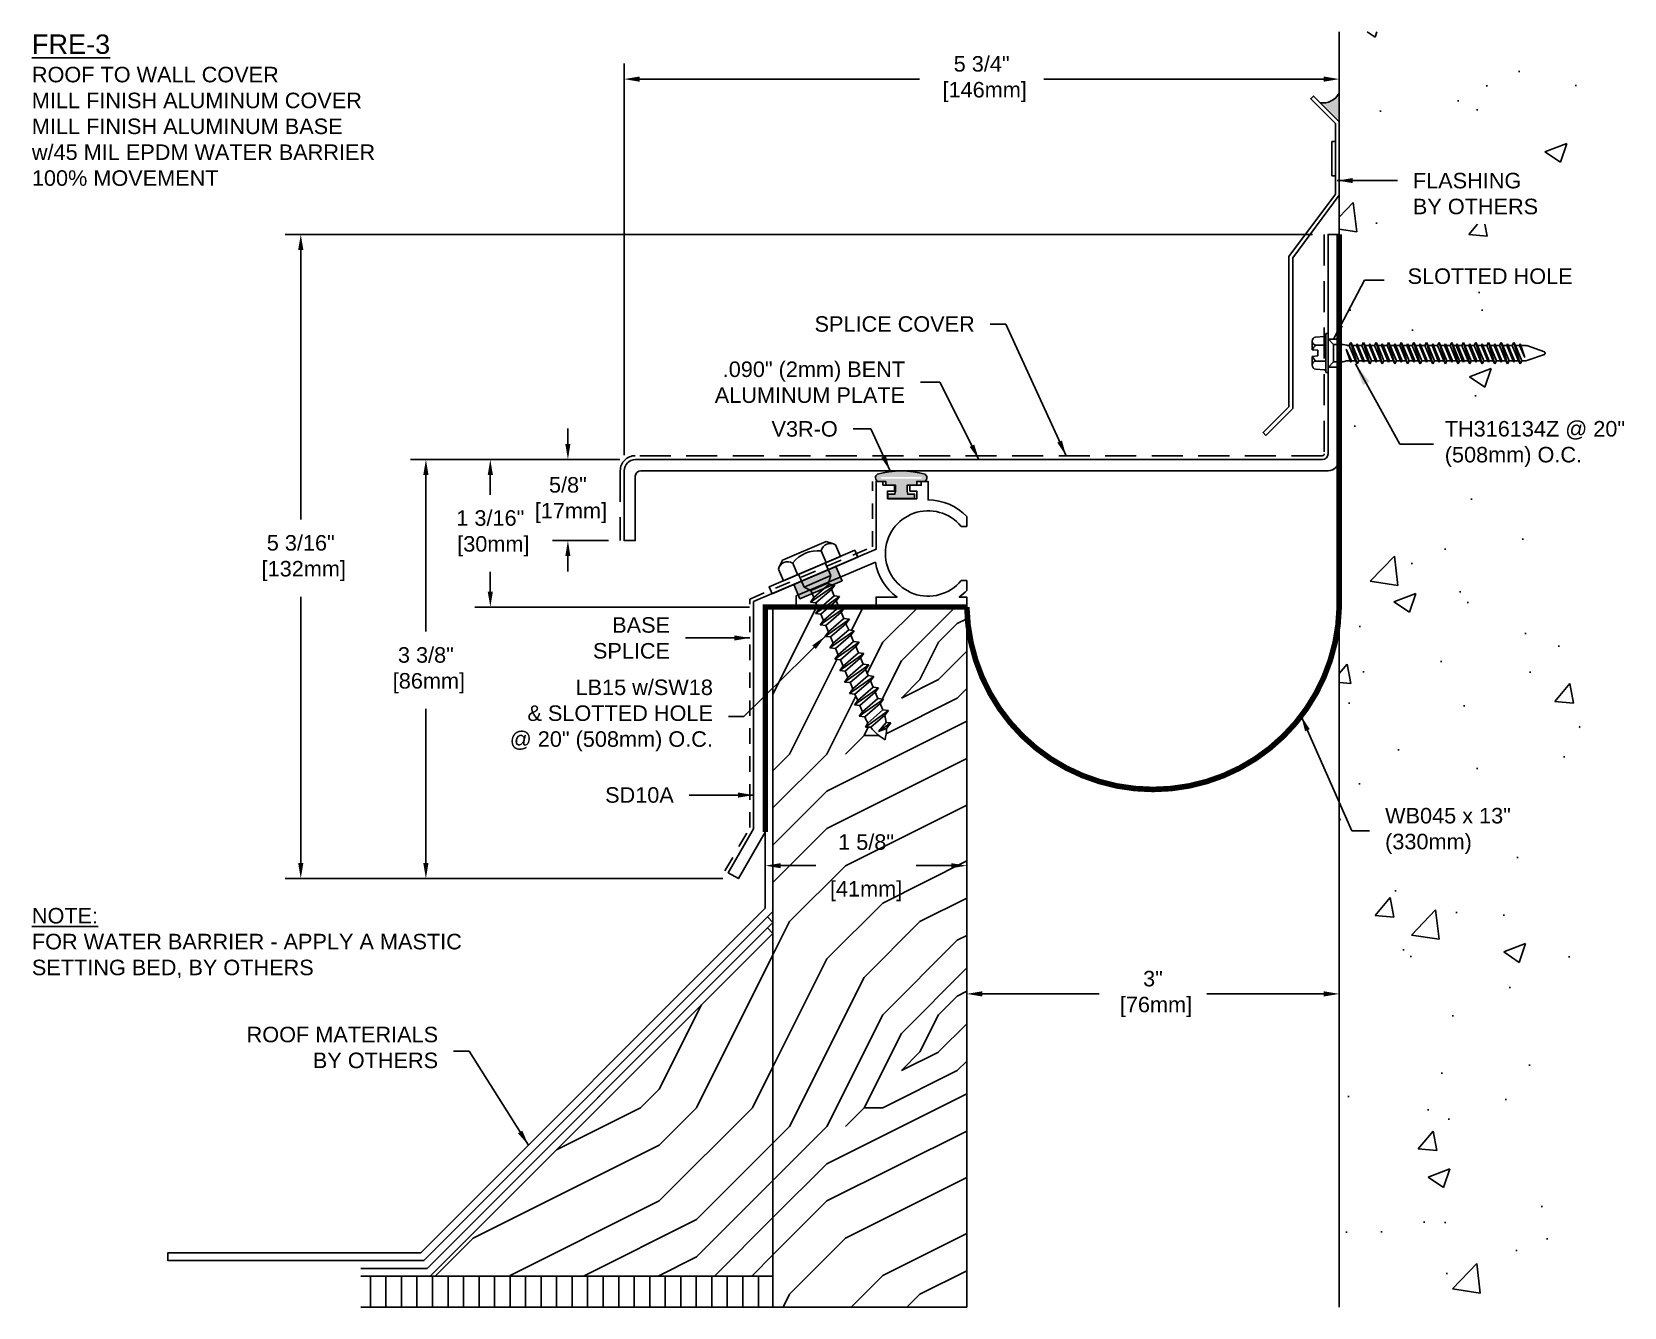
# Model space of a CAD drawing. Header units: inches. Extents: x -0.1 to 31.7, y 1.5 to 11.8.
# Drawn here: x -0.1 to 12.72, y 1.55 to 11.82 of the extents above; entities that cross this region are included whole.
import ezdxf

# ---------------------------------------------------------------- set-up
doc = ezdxf.new("R2010")
doc.units = ezdxf.units.IN
doc.header["$MEASUREMENT"] = 0
doc.linetypes.add('DASHED2', pattern=[0.375, 0.25, -0.125])
for name, color, linetype in [('ANCHORS', 4, 'Continuous'), ('CONDITIONS', 1, 'Continuous'), ('DIMENSIONS', 3, 'Continuous'), ('FILLERS', 2, 'Continuous'), ('METALS', 7, 'Continuous'), ('TEXT', 2, 'Continuous')]:
    doc.layers.add(name, color=color, linetype=linetype)
doc.styles.add('ARIAL', font='arial.ttf')
doc.styles.get("Standard").update_dxf_attribs({"font": 'arial.ttf'})
doc.dimstyles.new('Arial', dxfattribs={"dimtxt": 0.125, "dimasz": 0.125, "dimexe": 0.125, "dimexo": 0.125, "dimgap": 0.125, "dimtad": 0, "dimtih": 1, "dimtoh": 1, "dimdec": 4, "dimzin": 3, "dimdsep": 46, "dimlunit": 4, "dimtxsty": 'ARIAL', "dimcen": 0.125, "dimadec": 0, "dimazin": 0, "dimtfac": 1, "dimtdec": 4, "dimtofl": 0, "dimtmove": 0, "dimatfit": 3, "dimfxl": 0, "dimfrac": 2, "dimtolj": 1, "dimtzin": 0, "dimarcsym": 0})
doc.dimstyles.get("Standard").update_dxf_attribs({"dimtxt": 0.18, "dimasz": 0.18, "dimexe": 0.18, "dimexo": 0.0625, "dimgap": 0.09, "dimtad": 0, "dimtih": 1, "dimtoh": 1, "dimdec": 4, "dimzin": 0, "dimdsep": 46, "dimtxsty": 'Standard', "dimcen": 0.09, "dimadec": 0, "dimazin": 0, "dimtfac": 1, "dimtdec": 4, "dimtofl": 0, "dimtmove": 0, "dimatfit": 3, "dimfxl": 0, "dimtolj": 1, "dimtzin": 0, "dimarcsym": 0})
pattern_1 = [(0, (0.6, 0.15), (3, 3), [0.15, -2.85]), (90, (1.8, 1.2), (-3, 3), [0.3, -2.7]), (45, (1.2, 0.9), (3e-16, 3), [0.2121, -0.6363, 0.2121, -0.4242, 1.485, -1.27294]), (45, (0.45, 0), (3e-16, 3), [0.21213, -0.42426, 0.21213, -3.39412]), (45, (1.5, 0.3), (3e-16, 3), [0.2121, -4.0305]), (45, (1.8, 0.15), (3e-16, 3), [0.2121, -4.0305]), (45, (1.35, 0.45), (3e-16, 3), [0.2121, -4.0305]), (45, (1.2, 0.6), (3e-16, 3), [0.42426, -3.8184]), (45, (1.95, 2.85), (3e-16, 3), [0.4243, -3.8184]), (45, (0.9, 0.75), (3e-16, 3), [0.8485, -3.3941]), (45, (0.75, 0.9), (3e-16, 3), [0.8485, -3.3941]), (45, (2.7, 1.8), (3e-16, 3), [0.8485, -3.3941]), (45, (0.6, 1.2), (3e-16, 3), [0.6364, -3.60624]), (45, (0, 1.65), (3e-16, 3), [0.6364, -3.60624]), (45, (0.3, 1.35), (3e-16, 3), [0.6364, -3.60624]), (45, (2.25, 2.25), (3e-16, 3), [1.06066, -3.182]), (45, (1.95, 2.4), (3e-16, 3), [1.06066, -3.182]), (45, (2.25, 1.65), (3e-16, 3), [1.4849, -2.7577]), (26.565, (0.9, 0.45), (3, 1e-09), [0.3354, -6.3728]), (26.565, (1.5, 1.35), (3, 1e-09), [0.3354, -6.3728]), (26.565, (1.35, 1.05), (3, 1e-09), [0.3354, -6.3728]), (26.565, (0.75, 0.15), (3, 1e-09), [0.6708, -6.0374]), (26.565, (1.35, 1.5), (3, 1e-09), [1.00623, -5.702]), (26.565, (1.05, 1.65), (3, 1e-09), [1.34164, -5.36656]), (26.565, (0.75, 1.8), (3, 1e-09), [1.34164, -5.36656]), (26.565, (0.3, 2.7), (3, 1e-09), [1.34164, -5.36656]), (26.565, (0.3, 2.4), (3, 1e-09), [1.67705, -5.03115]), (26.565, (0.45, 2.1), (3, 1e-09), [1.67705, -5.03115]), (63.435, (1.5, 0.9), (2e-10, 3), [0.3354, -6.3728]), (63.435, (1.05, 0.6), (2e-10, 3), [0.3354, -6.3728]), (63.435, (0.6, 0.15), (2e-10, 3), [0.6708, -6.0374]), (63.435, (1.5, 0.6), (2e-10, 3), [0.6708, -6.0374]), (63.435, (0.3, 0), (2e-10, 3), [1.00623, -5.702]), (63.435, (0, 0), (2e-10, 3), [1.34164, -5.36656]), (63.435, (2.7, 0.15), (2e-10, 3), [1.34164, -5.36656]), (63.435, (1.65, 0.45), (2e-10, 3), [1.34164, -5.36656]), (63.435, (2.25, 0.15), (2e-10, 3), [1.67705, -5.03115]), (63.435, (1.95, 0.3), (2e-10, 3), [1.67705, -5.03115])]

# ---------------------------------------------------------------- blocks, each defined once
blk = doc.blocks.new('*D0')
at = {"layer": 'Defpoints', "color": 0}
for p in [(4.759, 8.374), (3.591, 7.186), (5.805, 7.186)]:
    blk.add_point(p, dxfattribs=at)
at = {"layer": 'DIMENSIONS', "color": 0, "lineweight": -2}
for p, q in [((4.634, 8.374), (3.466, 8.374)), ((3.591, 8.249), (3.591, 8.09)), ((3.591, 7.311), (3.591, 7.47)), ((5.68, 7.186), (3.466, 7.186))]:
    blk.add_line(p, q, dxfattribs=at)
at = {"layer": 'DIMENSIONS', "color": 0}
for points in [[(3.57, 8.249), (3.612, 8.249), (3.591, 8.374)], [(3.57, 7.311), (3.612, 7.311), (3.591, 7.186)]]:
    blk.add_solid(points, dxfattribs=at)
at = {"layer": 'DIMENSIONS', "color": 0, "insert": (3.591, 7.78), "char_height": 0.125, "attachment_point": 5, "style": 'ARIAL'}
blk.add_mtext('\\A1;1 3/16"\\P [30mm]', dxfattribs=at)
blk = doc.blocks.new('*D1')
at = {"layer": 'Defpoints', "color": 0}
for p in [(7.429, 7.186), (5.806, 5.374), (7.429, 5.103)]:
    blk.add_point(p, dxfattribs=at)
at = {"layer": 'DIMENSIONS', "color": 0, "lineweight": -2}
for p, q in [((7.429, 7.061), (7.429, 4.978)), ((5.806, 5.249), (5.806, 4.978)), ((5.931, 5.103), (6.213, 5.103)), ((7.304, 5.103), (7.022, 5.103))]:
    blk.add_line(p, q, dxfattribs=at)
at = {"layer": 'DIMENSIONS', "color": 0}
for points in [[(5.931, 5.123), (5.931, 5.082), (5.806, 5.103)], [(7.304, 5.123), (7.304, 5.082), (7.429, 5.103)]]:
    blk.add_solid(points, dxfattribs=at)
at = {"layer": 'DIMENSIONS', "color": 0, "char_height": 0.125, "attachment_point": 5, "style": 'ARIAL'}
for s, insert in [('\\A1;1 5/8"', (6.618, 5.292)), ('\\A1;[41mm]', (6.618, 4.898))]:
    blk.add_mtext(s, dxfattribs=dict(at, insert=insert))
blk = doc.blocks.new('*D2')
at = {"layer": 'Defpoints', "color": 0}
for p in [(4.759, 8.374), (4.216, 7.721), (4.669, 7.721)]:
    blk.add_point(p, dxfattribs=at)
at = {"layer": 'DIMENSIONS', "color": 0, "lineweight": -2}
for p, q in [((4.216, 8.499), (4.216, 8.624)), ((4.634, 8.374), (4.091, 8.374)), ((4.544, 7.721), (4.091, 7.721)), ((4.216, 7.596), (4.216, 7.471))]:
    blk.add_line(p, q, dxfattribs=at)
at = {"layer": 'DIMENSIONS', "color": 0}
for points in [[(4.195, 8.499), (4.236, 8.499), (4.216, 8.374)], [(4.195, 7.596), (4.236, 7.596), (4.216, 7.721)]]:
    blk.add_solid(points, dxfattribs=at)
at = {"layer": 'DIMENSIONS', "color": 0, "insert": (4.216, 8.047), "char_height": 0.125, "attachment_point": 5, "style": 'ARIAL'}
blk.add_mtext('\\A1;5/8"\\P [17mm]', dxfattribs=at)
blk = doc.blocks.new('*D3')
at = {"layer": 'Defpoints', "color": 0}
for p in [(7.429, 4.418), (10.429, 4.418), (10.429, 4.07)]:
    blk.add_point(p, dxfattribs=at)
at = {"layer": 'DIMENSIONS', "color": 0, "lineweight": -2}
for p, q in [((7.429, 4.293), (7.429, 3.945)), ((10.429, 4.293), (10.429, 3.945)), ((7.554, 4.07), (8.495, 4.07)), ((10.304, 4.07), (9.364, 4.07))]:
    blk.add_line(p, q, dxfattribs=at)
at = {"layer": 'DIMENSIONS', "color": 0}
for points in [[(7.554, 4.091), (7.554, 4.049), (7.429, 4.07)], [(10.304, 4.091), (10.304, 4.049), (10.429, 4.07)]]:
    blk.add_solid(points, dxfattribs=at)
at = {"layer": 'DIMENSIONS', "color": 0, "insert": (8.929, 4.07), "char_height": 0.125, "attachment_point": 5, "style": 'ARIAL'}
blk.add_mtext('\\A1;3"\\P [76mm]', dxfattribs=at)
blk = doc.blocks.new('*D4')
at = {"layer": 'Defpoints', "color": 0}
for p in [(10.429, 11.438), (10.429, 10.337), (4.669, 8.284)]:
    blk.add_point(p, dxfattribs=at)
at = {"layer": 'DIMENSIONS', "color": 0, "lineweight": -2}
for p, q in [((4.669, 8.409), (4.669, 11.563)), ((10.429, 10.462), (10.429, 11.563)), ((4.794, 11.438), (7.048, 11.438)), ((10.304, 11.438), (8.051, 11.438))]:
    blk.add_line(p, q, dxfattribs=at)
at = {"layer": 'DIMENSIONS', "color": 0}
for points in [[(4.794, 11.459), (4.794, 11.417), (4.669, 11.438)], [(10.304, 11.459), (10.304, 11.417), (10.429, 11.438)]]:
    blk.add_solid(points, dxfattribs=at)
at = {"layer": 'DIMENSIONS', "color": 0, "insert": (7.549, 11.438), "char_height": 0.125, "attachment_point": 5, "style": 'ARIAL'}
blk.add_mtext('\\A1;5 3/4"\\P [146mm]', dxfattribs=at)
blk = doc.blocks.new('LB15')
for p, q in [((-0.19, 0.156), (-0.238, 0.116)), ((-0.19, 0.156), (0.19, 0.156)), ((0.19, 0.156), (0.238, 0.116)), ((-0.25, 0.102), (-0.25, 0)), ((-0.25, 0), (0.25, 0)), ((-0.125, 0), (-0.125, 0.102)), ((-0.117, -0.112), (-0.117, 0)), ((0.117, -0.112), (0.117, 0)), ((0.125, 0), (0.125, 0.102)), ((0.25, 0.102), (0.25, 0)), ((-0.078, -0.158), (-0.117, -0.112)), ((-0.117, -0.112), (0.117, -0.112)), ((0.078, -0.158), (0.117, -0.112)), ((0.117, -0.194), (-0.117, -0.244)), ((-0.117, -0.244), (-0.078, -0.221)), ((-0.117, -0.244), (-0.078, -0.266)), ((-0.078, -0.221), (-0.078, -0.158)), ((0.078, -0.158), (-0.078, -0.158)), ((-0.078, -0.221), (0.078, -0.171)), ((-0.078, -0.266), (0.078, -0.216)), ((0.078, -0.171), (0.078, -0.158)), ((0.117, -0.194), (0.078, -0.171)), ((0.117, -0.194), (0.078, -0.216)), ((0.078, -0.271), (0.078, -0.216)), ((0.117, -0.294), (-0.117, -0.344)), ((-0.117, -0.344), (-0.078, -0.321)), ((-0.117, -0.344), (-0.078, -0.366)), ((-0.078, -0.321), (-0.078, -0.266)), ((-0.078, -0.321), (0.078, -0.271)), ((-0.078, -0.366), (0.078, -0.316)), ((-0.078, -0.421), (-0.078, -0.366)), ((-0.078, -0.421), (0.078, -0.371)), ((0.117, -0.294), (0.078, -0.271)), ((0.117, -0.294), (0.078, -0.316)), ((0.078, -0.371), (0.078, -0.316)), ((0.117, -0.394), (0.078, -0.371)), ((0.117, -0.394), (-0.117, -0.444)), ((-0.117, -0.444), (-0.078, -0.421)), ((-0.117, -0.444), (-0.078, -0.466)), ((0.117, -0.494), (-0.117, -0.544)), ((-0.078, -0.466), (0.078, -0.416)), ((-0.078, -0.521), (-0.078, -0.466)), ((-0.078, -0.521), (0.078, -0.471)), ((0.117, -0.394), (0.078, -0.416)), ((0.078, -0.471), (0.078, -0.416)), ((0.117, -0.494), (0.078, -0.471)), ((0.117, -0.494), (0.078, -0.516)), ((-0.117, -0.544), (-0.078, -0.521)), ((-0.117, -0.544), (-0.078, -0.566)), ((0.117, -0.594), (-0.117, -0.644)), ((-0.117, -0.644), (-0.078, -0.621)), ((-0.078, -0.566), (0.078, -0.516)), ((-0.078, -0.621), (-0.078, -0.566)), ((-0.078, -0.621), (0.078, -0.571)), ((-0.078, -0.666), (0.078, -0.616)), ((0.078, -0.571), (0.078, -0.516)), ((0.117, -0.594), (0.078, -0.571)), ((0.117, -0.594), (0.078, -0.616)), ((0.078, -0.671), (0.078, -0.616)), ((-0.117, -0.644), (-0.078, -0.666)), ((0.117, -0.694), (-0.117, -0.744)), ((-0.117, -0.744), (-0.078, -0.721)), ((-0.117, -0.744), (-0.078, -0.766)), ((-0.078, -0.721), (-0.078, -0.666)), ((-0.078, -0.721), (0.078, -0.671)), ((-0.078, -0.766), (0.078, -0.716)), ((-0.078, -0.821), (-0.078, -0.766)), ((0.117, -0.694), (0.078, -0.671)), ((0.117, -0.694), (0.078, -0.716)), ((0.078, -0.771), (0.078, -0.716)), ((0.117, -0.794), (-0.117, -0.844)), ((-0.117, -0.844), (-0.078, -0.821)), ((-0.117, -0.844), (-0.078, -0.866)), ((0.117, -0.894), (-0.117, -0.944)), ((-0.078, -0.821), (0.078, -0.771)), ((-0.078, -0.866), (0.078, -0.816)), ((-0.078, -0.921), (-0.078, -0.866)), ((-0.078, -0.921), (0.078, -0.871)), ((0.117, -0.794), (0.078, -0.771)), ((0.117, -0.794), (0.078, -0.816)), ((0.078, -0.871), (0.078, -0.816)), ((0.117, -0.894), (0.078, -0.871)), ((0.117, -0.894), (0.078, -0.916)), ((-0.117, -0.944), (-0.078, -0.921)), ((-0.117, -0.944), (-0.078, -0.966)), ((0.117, -0.994), (-0.117, -1.044)), ((-0.117, -1.044), (-0.078, -1.021)), ((-0.078, -0.966), (0.078, -0.916)), ((-0.078, -1.021), (-0.078, -0.966)), ((-0.078, -1.021), (0.078, -0.971)), ((-0.078, -1.066), (0.078, -1.016)), ((0.078, -0.971), (0.078, -0.916)), ((0.117, -0.994), (0.078, -0.971)), ((0.117, -0.994), (0.078, -1.016)), ((0.078, -1.071), (0.078, -1.016)), ((-0.117, -1.044), (-0.078, -1.066)), ((0.117, -1.094), (-0.117, -1.144)), ((-0.117, -1.144), (-0.078, -1.121)), ((-0.117, -1.144), (-0.078, -1.166)), ((-0.078, -1.121), (-0.078, -1.066)), ((-0.078, -1.121), (0.078, -1.071)), ((-0.078, -1.166), (0.078, -1.116)), ((0.117, -1.094), (0.078, -1.071)), ((0.117, -1.094), (0.078, -1.116)), ((0.078, -1.171), (0.078, -1.116)), ((0.117, -1.194), (-0.117, -1.244)), ((-0.117, -1.244), (-0.078, -1.221)), ((-0.117, -1.244), (-0.078, -1.266)), ((-0.078, -1.221), (-0.078, -1.166)), ((-0.078, -1.221), (0.078, -1.171)), ((-0.078, -1.266), (0.078, -1.216)), ((-0.074, -1.323), (0.078, -1.271)), ((0.117, -1.194), (0.078, -1.171)), ((0.117, -1.194), (0.078, -1.216)), ((0.078, -1.266), (0.078, -1.216)), ((0.117, -1.294), (0.078, -1.271)), ((0.117, -1.294), (-0.105, -1.344)), ((-0.105, -1.344), (-0.074, -1.323)), ((-0.105, -1.344), (-0.066, -1.362)), ((-0.066, -1.362), (0.075, -1.317)), ((-0.022, -1.418), (0.063, -1.374)), ((0.096, -1.393), (-0.022, -1.418)), ((0.096, -1.393), (0.047, -1.42)), ((0.096, -1.393), (0.063, -1.374)), ((0.117, -1.294), (0.075, -1.317)), ((-0.022, -1.418), (0.047, -1.42))]:
    blk.add_line(p, q)
for centre, radius, start, end in [((-0.188, 0.057), 0.077, 35.7751, 144.2249), ((0, -0.126), 0.26, 61.2813, 118.7187), ((0.187, 0.057), 0.077, 35.7751, 144.2249), ((0.311, -1.266), 0.389, 180, 188.3837), ((-0.311, -1.266), 0.389, 359.2771, 0), ((0.311, -1.266), 0.389, 194.3207, 216.9667), ((-0.311, -1.266), 0.389, 343.9655, 352.4485), ((-0.311, -1.266), 0.389, 323.0333, 336.7752)]:
    blk.add_arc(centre, radius, start, end)
blk = doc.blocks.new('*D8')
at = {"layer": 'Defpoints', "color": 0}
for p in [(4.759, 8.374), (3.072, 4.999), (5.589, 4.999)]:
    blk.add_point(p, dxfattribs=at)
at = {"layer": 'DIMENSIONS', "color": 0, "lineweight": -2}
for p, q in [((4.634, 8.374), (2.947, 8.374)), ((3.072, 8.249), (3.072, 6.988)), ((3.072, 5.124), (3.072, 6.367)), ((5.464, 4.999), (2.947, 4.999))]:
    blk.add_line(p, q, dxfattribs=at)
at = {"layer": 'DIMENSIONS', "color": 0}
for points in [[(3.051, 8.249), (3.093, 8.249), (3.072, 8.374)], [(3.051, 5.124), (3.093, 5.124), (3.072, 4.999)]]:
    blk.add_solid(points, dxfattribs=at)
at = {"layer": 'DIMENSIONS', "color": 0, "insert": (3.072, 6.677), "char_height": 0.125, "attachment_point": 5, "style": 'ARIAL'}
blk.add_mtext('\\A1;3 3/8"\\P [86mm]', dxfattribs=at)
blk = doc.blocks.new('TH-316134')
for p, q in [((-0.157, 0.019), (0.157, 0.019)), ((-0.157, 0), (-0.157, 0.019)), ((-0.157, 0), (0.157, 0)), ((-0.135, 0.029), (-0.129, 0.1)), ((-0.115, 0), (-0.07, -0.045)), ((-0.097, 0.127), (-0.027, 0.127)), ((-0.065, 0.019), (-0.065, 0.1)), ((-0.023, 0.083), (-0.027, 0.127)), ((-0.023, 0.083), (0.023, 0.083)), ((0.023, 0.083), (0.027, 0.127)), ((0.027, 0.127), (0.097, 0.127)), ((0.064, 0.019), (0.064, 0.1)), ((0.115, 0), (0.07, -0.045)), ((0.135, 0.029), (0.129, 0.1)), ((0.157, 0.019), (0.157, 0)), ((-0.07, -0.045), (0.07, -0.045)), ((-0.07, -0.045), (-0.07, -0.112)), ((-0.069, -0.122), (-0.063, -0.148)), ((0.069, -0.122), (0.063, -0.148)), ((0.07, -0.045), (0.07, -0.112)), ((-0.086, -0.234), (0.086, -0.184)), ((-0.086, -0.234), (-0.062, -0.221)), ((-0.086, -0.234), (-0.062, -0.247)), ((-0.074, -0.184), (0.032, -0.147)), ((-0.074, -0.184), (-0.062, -0.177)), ((-0.074, -0.184), (-0.062, -0.19)), ((-0.074, -0.285), (0.074, -0.234)), ((0.032, -0.147), (-0.062, -0.19)), ((-0.062, -0.177), (0.032, -0.147)), ((-0.062, -0.157), (-0.062, -0.177)), ((0.062, -0.171), (-0.062, -0.221)), ((-0.062, -0.19), (-0.062, -0.221)), ((0.062, -0.197), (-0.062, -0.247)), ((-0.062, -0.279), (0.062, -0.228)), ((0.062, -0.241), (-0.062, -0.291)), ((-0.062, -0.247), (-0.062, -0.279)), ((0.062, -0.157), (0.062, -0.171)), ((0.086, -0.184), (0.062, -0.171)), ((0.086, -0.184), (0.062, -0.197)), ((0.062, -0.197), (0.062, -0.228)), ((0.074, -0.234), (0.062, -0.228)), ((0.074, -0.234), (0.062, -0.241)), ((0.062, -0.241), (0.062, -0.272)), ((-0.086, -0.336), (0.086, -0.285)), ((-0.086, -0.336), (-0.062, -0.323)), ((-0.086, -0.336), (-0.062, -0.349)), ((-0.074, -0.285), (-0.062, -0.279)), ((-0.074, -0.285), (-0.062, -0.291)), ((-0.074, -0.387), (0.074, -0.336)), ((-0.074, -0.387), (-0.062, -0.381)), ((0.062, -0.272), (-0.062, -0.323)), ((-0.062, -0.291), (-0.062, -0.323)), ((0.062, -0.298), (-0.062, -0.349)), ((-0.062, -0.381), (0.062, -0.33)), ((0.062, -0.342), (-0.062, -0.393)), ((-0.062, -0.349), (-0.062, -0.381)), ((0.062, -0.374), (-0.062, -0.425)), ((0.086, -0.285), (0.062, -0.272)), ((0.086, -0.285), (0.062, -0.298)), ((0.062, -0.298), (0.062, -0.33)), ((0.074, -0.336), (0.062, -0.33)), ((0.074, -0.336), (0.062, -0.342)), ((0.062, -0.342), (0.062, -0.374)), ((0.086, -0.387), (0.062, -0.374)), ((-0.086, -0.437), (0.086, -0.387)), ((-0.086, -0.437), (-0.062, -0.425)), ((-0.086, -0.437), (-0.062, -0.45)), ((-0.086, -0.539), (0.086, -0.488)), ((-0.074, -0.387), (-0.062, -0.393)), ((-0.074, -0.488), (0.074, -0.437)), ((-0.074, -0.488), (-0.062, -0.482)), ((-0.074, -0.488), (-0.062, -0.494)), ((-0.062, -0.393), (-0.062, -0.425)), ((0.062, -0.4), (-0.062, -0.45)), ((-0.062, -0.482), (0.062, -0.431)), ((0.062, -0.444), (-0.062, -0.494)), ((-0.062, -0.45), (-0.062, -0.482)), ((0.062, -0.475), (-0.062, -0.526)), ((-0.062, -0.494), (-0.062, -0.526)), ((0.062, -0.501), (-0.062, -0.552)), ((0.086, -0.387), (0.062, -0.4)), ((0.062, -0.4), (0.062, -0.431)), ((0.074, -0.437), (0.062, -0.431)), ((0.074, -0.437), (0.062, -0.444)), ((0.062, -0.444), (0.062, -0.475)), ((0.086, -0.488), (0.062, -0.475)), ((0.086, -0.488), (0.062, -0.501)), ((0.062, -0.501), (0.062, -0.533)), ((-0.086, -0.539), (-0.062, -0.526)), ((-0.086, -0.539), (-0.062, -0.552)), ((-0.086, -0.641), (0.086, -0.59)), ((-0.086, -0.641), (-0.062, -0.628)), ((-0.086, -0.641), (-0.062, -0.654)), ((-0.074, -0.59), (0.074, -0.539)), ((-0.074, -0.59), (-0.062, -0.584)), ((-0.074, -0.59), (-0.062, -0.596)), ((-0.074, -0.691), (0.074, -0.641)), ((-0.062, -0.584), (0.062, -0.533)), ((0.062, -0.545), (-0.062, -0.596)), ((-0.062, -0.552), (-0.062, -0.584)), ((0.062, -0.577), (-0.062, -0.628)), ((-0.062, -0.596), (-0.062, -0.628)), ((0.062, -0.603), (-0.062, -0.654)), ((-0.062, -0.685), (0.062, -0.634)), ((0.074, -0.539), (0.062, -0.533)), ((0.074, -0.539), (0.062, -0.545)), ((0.062, -0.545), (0.062, -0.577)), ((0.086, -0.59), (0.062, -0.577)), ((0.086, -0.59), (0.062, -0.603)), ((0.062, -0.603), (0.062, -0.634)), ((0.074, -0.641), (0.062, -0.634)), ((0.074, -0.641), (0.062, -0.647)), ((-0.086, -0.742), (0.086, -0.691)), ((-0.086, -0.742), (-0.062, -0.729)), ((-0.086, -0.742), (-0.062, -0.755)), ((-0.074, -0.691), (-0.062, -0.685)), ((-0.074, -0.691), (-0.062, -0.698)), ((-0.074, -0.793), (0.074, -0.742)), ((0.062, -0.647), (-0.062, -0.698)), ((-0.062, -0.654), (-0.062, -0.685)), ((0.062, -0.678), (-0.062, -0.729)), ((-0.062, -0.698), (-0.062, -0.729)), ((0.062, -0.704), (-0.062, -0.755)), ((-0.062, -0.787), (0.062, -0.736)), ((0.062, -0.748), (-0.062, -0.799)), ((-0.062, -0.755), (-0.062, -0.787)), ((0.062, -0.647), (0.062, -0.678)), ((0.086, -0.691), (0.062, -0.678)), ((0.086, -0.691), (0.062, -0.704)), ((0.062, -0.704), (0.062, -0.736)), ((0.074, -0.742), (0.062, -0.736)), ((0.074, -0.742), (0.062, -0.748)), ((0.062, -0.748), (0.062, -0.78)), ((-0.086, -0.844), (0.086, -0.793)), ((-0.086, -0.844), (-0.062, -0.831)), ((-0.086, -0.844), (-0.062, -0.857)), ((-0.086, -0.945), (0.086, -0.895)), ((-0.074, -0.793), (-0.062, -0.787)), ((-0.074, -0.793), (-0.062, -0.799)), ((-0.074, -0.895), (0.074, -0.844)), ((-0.074, -0.895), (-0.062, -0.888)), ((-0.074, -0.895), (-0.062, -0.901)), ((0.062, -0.78), (-0.062, -0.831)), ((-0.062, -0.799), (-0.062, -0.831)), ((0.062, -0.806), (-0.062, -0.857)), ((-0.062, -0.888), (0.062, -0.838)), ((0.062, -0.85), (-0.062, -0.901)), ((-0.062, -0.857), (-0.062, -0.888)), ((0.062, -0.882), (-0.062, -0.932)), ((0.086, -0.793), (0.062, -0.78)), ((0.086, -0.793), (0.062, -0.806)), ((0.062, -0.806), (0.062, -0.838)), ((0.074, -0.844), (0.062, -0.838)), ((0.074, -0.844), (0.062, -0.85)), ((0.062, -0.85), (0.062, -0.882)), ((0.086, -0.895), (0.062, -0.882)), ((0.086, -0.895), (0.062, -0.907)), ((-0.086, -0.945), (-0.062, -0.932)), ((-0.086, -0.945), (-0.062, -0.958)), ((-0.086, -1.047), (0.086, -0.996)), ((-0.074, -0.996), (0.074, -0.945)), ((-0.074, -0.996), (-0.062, -0.99)), ((-0.074, -0.996), (-0.062, -1.002)), ((-0.062, -0.901), (-0.062, -0.932)), ((0.062, -0.907), (-0.062, -0.958)), ((-0.062, -0.99), (0.062, -0.939)), ((0.062, -0.951), (-0.062, -1.002)), ((-0.062, -0.958), (-0.062, -0.99)), ((0.062, -0.983), (-0.062, -1.034)), ((-0.062, -1.002), (-0.062, -1.034)), ((0.062, -1.009), (-0.062, -1.06)), ((0.062, -0.907), (0.062, -0.939)), ((0.074, -0.945), (0.062, -0.939)), ((0.074, -0.945), (0.062, -0.951)), ((0.062, -0.951), (0.062, -0.983)), ((0.086, -0.996), (0.062, -0.983)), ((0.086, -0.996), (0.062, -1.009)), ((0.062, -1.001), (0.062, -1.033)), ((-0.086, -1.047), (-0.062, -1.034)), ((-0.086, -1.047), (-0.062, -1.06)), ((-0.086, -1.141), (0.086, -1.09)), ((-0.086, -1.141), (-0.062, -1.128)), ((-0.086, -1.141), (-0.062, -1.154)), ((-0.074, -1.09), (0.074, -1.039)), ((-0.074, -1.09), (-0.062, -1.084)), ((-0.074, -1.09), (-0.062, -1.096)), ((-0.074, -1.191), (0.074, -1.141)), ((-0.062, -1.084), (0.062, -1.033)), ((0.062, -1.045), (-0.062, -1.096)), ((-0.062, -1.052), (-0.062, -1.084)), ((0.062, -1.077), (-0.062, -1.128)), ((-0.062, -1.096), (-0.062, -1.128)), ((0.062, -1.103), (-0.062, -1.154)), ((-0.062, -1.185), (0.062, -1.134)), ((0.062, -1.147), (-0.062, -1.198)), ((-0.062, -1.154), (-0.062, -1.185)), ((0.074, -1.039), (0.062, -1.033)), ((0.074, -1.039), (0.062, -1.045)), ((0.062, -1.045), (0.062, -1.077)), ((0.086, -1.09), (0.062, -1.077)), ((0.086, -1.09), (0.062, -1.103)), ((0.062, -1.103), (0.062, -1.134)), ((0.074, -1.141), (0.062, -1.134)), ((0.074, -1.141), (0.062, -1.147)), ((0.062, -1.147), (0.062, -1.178)), ((-0.086, -1.242), (0.086, -1.191)), ((-0.086, -1.242), (-0.062, -1.229)), ((-0.086, -1.242), (-0.062, -1.255)), ((-0.074, -1.191), (-0.062, -1.185)), ((-0.074, -1.191), (-0.062, -1.198)), ((-0.074, -1.293), (0.074, -1.242)), ((0.062, -1.178), (-0.062, -1.229)), ((-0.062, -1.198), (-0.062, -1.229)), ((0.062, -1.204), (-0.062, -1.255)), ((-0.062, -1.287), (0.062, -1.236)), ((0.062, -1.248), (-0.062, -1.299)), ((-0.062, -1.255), (-0.062, -1.287)), ((0.062, -1.28), (-0.062, -1.331)), ((0.086, -1.191), (0.062, -1.178)), ((0.086, -1.191), (0.062, -1.204)), ((0.062, -1.204), (0.062, -1.236)), ((0.074, -1.242), (0.062, -1.236)), ((0.074, -1.242), (0.062, -1.248)), ((0.062, -1.248), (0.062, -1.28)), ((0.086, -1.293), (0.062, -1.28)), ((-0.086, -1.344), (0.086, -1.293)), ((-0.086, -1.344), (-0.062, -1.331)), ((-0.086, -1.344), (-0.062, -1.357)), ((-0.086, -1.445), (0.086, -1.395)), ((-0.074, -1.293), (-0.062, -1.287)), ((-0.074, -1.293), (-0.062, -1.299)), ((-0.074, -1.395), (0.074, -1.344)), ((-0.074, -1.395), (-0.062, -1.388)), ((-0.074, -1.395), (-0.062, -1.401)), ((-0.062, -1.299), (-0.062, -1.331)), ((0.062, -1.306), (-0.062, -1.357)), ((-0.062, -1.388), (0.062, -1.338)), ((0.062, -1.35), (-0.062, -1.401)), ((-0.062, -1.357), (-0.062, -1.388)), ((0.062, -1.382), (-0.062, -1.432)), ((-0.062, -1.401), (-0.062, -1.432)), ((0.062, -1.407), (-0.062, -1.458)), ((0.086, -1.293), (0.062, -1.306)), ((0.062, -1.306), (0.062, -1.338)), ((0.074, -1.344), (0.062, -1.338)), ((0.074, -1.344), (0.062, -1.35)), ((0.062, -1.35), (0.062, -1.382)), ((0.086, -1.395), (0.062, -1.382)), ((0.086, -1.395), (0.062, -1.407)), ((0.062, -1.407), (0.062, -1.439)), ((-0.086, -1.445), (-0.062, -1.432)), ((-0.086, -1.445), (-0.062, -1.458)), ((-0.086, -1.547), (0.086, -1.496)), ((-0.086, -1.547), (-0.062, -1.534)), ((-0.074, -1.496), (0.074, -1.445)), ((-0.074, -1.496), (-0.062, -1.49)), ((-0.074, -1.496), (-0.062, -1.502)), ((-0.062, -1.49), (0.062, -1.439)), ((0.062, -1.451), (-0.062, -1.502)), ((-0.062, -1.458), (-0.062, -1.49)), ((0.062, -1.483), (-0.062, -1.534)), ((-0.062, -1.502), (-0.062, -1.534)), ((0.062, -1.509), (-0.062, -1.56)), ((0.074, -1.445), (0.062, -1.439)), ((0.074, -1.445), (0.062, -1.451)), ((0.062, -1.451), (0.062, -1.483)), ((0.086, -1.496), (0.062, -1.483)), ((0.086, -1.496), (0.062, -1.509)), ((0.062, -1.509), (0.062, -1.541)), ((-0.086, -1.547), (-0.062, -1.56)), ((-0.062, -1.56), (-0.062, -1.586)), ((-0.06, -1.601), (-0.01, -1.744)), ((-0.034, -1.584), (0.062, -1.541)), ((-0.034, -1.584), (0.074, -1.547)), ((0.062, -1.553), (-0.034, -1.584)), ((0.06, -1.601), (0.01, -1.744)), ((0.074, -1.547), (0.062, -1.541)), ((0.074, -1.547), (0.062, -1.553)), ((0.062, -1.553), (0.062, -1.586))]:
    blk.add_line(p, q)
for centre, radius, start, end in [((-0.146, 0.03), 0.0112, 270, 355), ((-0.097, 0.095), 0.0327, 9.285, 170.715), ((0, 0.038), 0.0896, 107.4215, 136.0407), ((0, 0.038), 0.0896, 43.9593, 72.5785), ((0.097, 0.095), 0.0327, 9.285, 170.715), ((0.146, 0.03), 0.0112, 185, 270), ((-0.023, -0.112), 0.0465, 180, 191.9357), ((0.023, -0.112), 0.0465, 348.0643, 0), ((-0.109, -0.157), 0.0465, 0, 11.9357), ((0.109, -0.157), 0.0465, 168.0643, 180), ((-0.016, -1.586), 0.0465, 180, 199.3058), ((0.016, -1.586), 0.0465, 340.6942, 0), ((0, -1.739), 0.0106, 204.1001, 335.8999)]:
    blk.add_arc(centre, radius, start, end)
blk = doc.blocks.new('TH316134')
blk.add_blockref('TH-316134', (0, 0))
blk = doc.blocks.new('FLASHING')
at = {"layer": 'CONDITIONS'}
blk.add_hatch(color=256, dxfattribs=at).paths.add_polyline_path([(9.429, 11.696, -0.317904), (9.276, 11.618), (9.429, 11.464)])
for points in [[(9.024, 9.169), (8.816, 8.961), (8.838, 8.939), (9.055, 9.156), (9.055, 10.368), (9.429, 10.873), (9.429, 11.464), (9.221, 11.672), (9.2, 11.65), (9.398, 11.452), (9.398, 10.883), (9.024, 10.379)], [(9.371, 11.305), (9.398, 11.305), (9.398, 11.03), (9.371, 11.03)]]:
    blk.add_lwpolyline(points, close=True, dxfattribs=at)
blk.add_arc((9.297, 11.765), 0.149, 261.7227, 332.2653, dxfattribs=at)
blk = doc.blocks.new('*D12')
at = {"layer": 'Defpoints', "color": 0}
for p in [(10.339, 10.187), (2.064, 4.999), (5.589, 4.999)]:
    blk.add_point(p, dxfattribs=at)
at = {"layer": 'DIMENSIONS', "color": 0, "lineweight": -2}
for p, q in [((10.214, 10.187), (1.939, 10.187)), ((2.064, 10.062), (2.064, 7.89)), ((2.064, 5.124), (2.064, 7.269)), ((5.464, 4.999), (1.939, 4.999))]:
    blk.add_line(p, q, dxfattribs=at)
at = {"layer": 'DIMENSIONS', "color": 0}
for points in [[(2.043, 10.062), (2.085, 10.062), (2.064, 10.187)], [(2.043, 5.124), (2.085, 5.124), (2.064, 4.999)]]:
    blk.add_solid(points, dxfattribs=at)
at = {"layer": 'DIMENSIONS', "color": 0, "insert": (2.064, 7.58), "char_height": 0.125, "attachment_point": 5, "style": 'ARIAL'}
blk.add_mtext('\\A1;5 3/16"\\P [132mm]', dxfattribs=at)
blk = doc.blocks.new('V3RforCM')
h = blk.add_hatch(color=256)
h.paths.add_polyline_path([(6.209, 8.255, 0.579646), (6.213, 8.198), (6.276, 8.198), (6.276, 8.167), (6.355, 8.167), (6.355, 8.12), (6.349, 8.094), (6.294, 8.094), (6.294, 8.059), (6.509, 8.059), (6.509, 8.094), (6.454, 8.094), (6.448, 8.12), (6.448, 8.167), (6.526, 8.167), (6.526, 8.198), (6.59, 8.198, 0.579646), (6.594, 8.255, 0.144656)])
edge = h.paths.add_edge_path(flags=16)
edge.add_spline(control_points=[(6.246, 8.22), (6.245, 8.22), (6.2, 8.241), (6.298, 8.232), (6.401, 8.233)], knot_values=[0.028497, 0.028497, 0.028497, 0.028497, 0.032831, 0.201023, 0.201023, 0.201023, 0.201023], degree=3, periodic=0)
edge.add_spline(control_points=[(6.401, 8.233), (6.505, 8.232), (6.603, 8.241), (6.558, 8.22), (6.557, 8.22)], knot_values=[0.028497, 0.028497, 0.028497, 0.028497, 0.196688, 0.201023, 0.201023, 0.201023, 0.201023], degree=3, periodic=0)
edge.add_line((6.557, 8.22), (6.246, 8.22))
blk.add_lwpolyline([(6.594, 8.255, 0.144656), (6.209, 8.255, 0.579646), (6.213, 8.198), (6.276, 8.198), (6.276, 8.167), (6.355, 8.167), (6.355, 8.12), (6.349, 8.094), (6.294, 8.094), (6.294, 8.059), (6.509, 8.059), (6.509, 8.094), (6.454, 8.094), (6.448, 8.12), (6.448, 8.167), (6.526, 8.167), (6.526, 8.198), (6.59, 8.198, 0.579646)], format="xyb", close=True)
blk = doc.blocks.new('SD10A')
blk.add_lwpolyline([(1.046, 13.97), (1.046, 14.001), (0.991, 14.001), (0.991, 13.454), (0.005, 13.033), (0.005, 11.202), (-0.199, 10.848), (-0.117, 10.801), (0.099, 11.176), (0.099, 12.989), (0.349, 12.989), (0.349, 13.078), (0.986, 13.35, 0.199618), (1.161, 13.069), (0.992, 13.069), (0.992, 12.989), (1.722, 12.989), (1.722, 13.069), (1.662, 13.069, 0.046772), (1.722, 13.122), (1.722, 13.202), (1.677, 13.202, -2.798648), (1.677, 13.638), (1.722, 13.638), (1.722, 13.718, 0.204293), (1.411, 13.851), (1.411, 14.001), (1.356, 14.001), (1.356, 13.97), (1.264, 13.97), (1.264, 13.923), (1.319, 13.923), (1.319, 13.861), (1.084, 13.861), (1.084, 13.923), (1.139, 13.923), (1.139, 13.97)], format="xyb", close=True)

msp = doc.modelspace()

# ---------------------------------------------------------------- hatches: boundary and pattern name
at = {"layer": 'CONDITIONS'}
h = msp.add_hatch(dxfattribs=at)
h.set_pattern_fill('AR-CONC', color=256, scale=0.25, style=0)
h.set_pattern_definition([(50, (1, 0), (1.79315, -0.15688), [0.1875, -2.0625]), (355, (1, 0), (-0.34688, 1.88048), [0.15, -1.65]), (100.451, (1.1494, -0.013), (1.44627, 1.7236), [0.15935, -1.75286]), (46.184, (1, 0.5), (2.6681, -0.4138), [0.28125, -3.09375]), (96.636, (1.2223, 0.4655), (2.33666, 2.4353), [0.23903, -2.6293]), (351.184, (1, 0.5), (2.33665, 2.4353), [0.225, -2.475]), (21, (1.25, 0.375), (1.49227, -1.00655), [0.1875, -2.0625]), (326, (1.25, 0.375), (0.60829, 1.81288), [0.15, -1.65]), (71.451, (1.3744, 0.2911), (2.10056, 0.80633), [0.15935, -1.75286]), (37.5, (1, 0), (0.0304, 0.832235), [0, -1.63, 0, -1.675, 0, -1.65625]), (7.5, (1, 0), (0.657674, 0.98603), [0, -0.955, 0, -1.5925, 0, -0.63125]), (327.5, (0.4425, 0), (1.334556, -0.056387), [0, -0.625, 0, -1.95, 0, -2.5875]), (317.5, (0.1925, 0), (1.457965, 0.25026), [0, -0.8125, 0, -1.295, 0, -1.8375])])
h.paths.add_polyline_path([(12.37018, 11.8187), (10.42928, 11.8187), (10.42928, 9.29708, 0.10112139), (10.44752, 9.29336), (10.46089, 9.29336), (10.47381, 9.31736), (10.48674, 9.29336), (10.51843, 9.29336), (10.52459, 9.3048), (10.53076, 9.29336), (10.56245, 9.29336), (10.57538, 9.31736), (10.5883, 9.29336), (10.61999, 9.29336), (10.62616, 9.3048), (10.63232, 9.29336), (10.66401, 9.29336), (10.67694, 9.31736), (10.68986, 9.29336), (10.72156, 9.29336), (10.72772, 9.3048), (10.73388, 9.29336), (10.76558, 9.29336), (10.7785, 9.31736), (10.79143, 9.29336), (10.82312, 9.29336), (10.82928, 9.3048), (10.83545, 9.29336), (10.86714, 9.29336), (10.88006, 9.31736), (10.89299, 9.29336), (10.92468, 9.29336), (10.93084, 9.3048), (10.93701, 9.29336), (10.9687, 9.29336), (10.98163, 9.31736), (10.99455, 9.29336), (11.02624, 9.29336), (11.03241, 9.3048), (11.03857, 9.29336), (11.07026, 9.29336), (11.08319, 9.31736), (11.09611, 9.29336), (11.12781, 9.29336), (11.13397, 9.3048), (11.14013, 9.29336), (11.17183, 9.29336), (11.18475, 9.31736), (11.19768, 9.29336), (11.22937, 9.29336), (11.23553, 9.3048), (11.2417, 9.29336), (11.27339, 9.29336), (11.28631, 9.31736), (11.29924, 9.29336), (11.32312, 9.29336), (11.32928, 9.3048), (11.33545, 9.29336), (11.36714, 9.29336), (11.38006, 9.31736), (11.39299, 9.29336), (11.42468, 9.29336), (11.43084, 9.3048), (11.43701, 9.29336), (11.4687, 9.29336), (11.48163, 9.31736), (11.49455, 9.29336), (11.52624, 9.29336), (11.53241, 9.3048), (11.53857, 9.29336), (11.57026, 9.29336), (11.58319, 9.31736), (11.59611, 9.29336), (11.62781, 9.29336), (11.63397, 9.3048), (11.64013, 9.29336), (11.67183, 9.29336), (11.68475, 9.31736), (11.69768, 9.29336), (11.72937, 9.29336), (11.73553, 9.3048), (11.7417, 9.29336), (11.77339, 9.29336), (11.78631, 9.31736), (11.79924, 9.29336), (11.83093, 9.29336), (11.83709, 9.3048), (11.84326, 9.29336), (11.88379, 9.29336), (12.0323, 9.24133, -0.77412328), (12.0323, 9.22088), (11.88379, 9.16886), (11.85002, 9.16886), (11.83709, 9.14486), (11.82417, 9.16886), (11.79248, 9.16886), (11.78631, 9.15741), (11.78015, 9.16886), (11.74846, 9.16886), (11.73553, 9.14486), (11.72261, 9.16886), (11.69091, 9.16886), (11.68475, 9.15741), (11.67859, 9.16886), (11.64689, 9.16886), (11.63397, 9.14486), (11.62104, 9.16886), (11.58935, 9.16886), (11.58319, 9.15741), (11.57702, 9.16886), (11.54533, 9.16886), (11.53241, 9.14486), (11.51948, 9.16886), (11.48779, 9.16886), (11.48163, 9.15741), (11.47546, 9.16886), (11.44377, 9.16886), (11.43084, 9.14486), (11.41792, 9.16886), (11.38623, 9.16886), (11.38006, 9.15741), (11.3739, 9.16886), (11.35002, 9.16886), (11.33709, 9.14486), (11.32417, 9.16886), (11.29248, 9.16886), (11.28631, 9.15741), (11.28015, 9.16886), (11.24846, 9.16886), (11.23553, 9.14486), (11.22261, 9.16886), (11.19091, 9.16886), (11.18475, 9.15741), (11.17859, 9.16886), (11.14689, 9.16886), (11.13397, 9.14486), (11.12104, 9.16886), (11.08935, 9.16886), (11.08319, 9.15741), (11.07702, 9.16886), (11.04533, 9.16886), (11.03241, 9.14486), (11.01948, 9.16886), (10.98779, 9.16886), (10.98163, 9.15741), (10.97546, 9.16886), (10.94377, 9.16886), (10.93084, 9.14486), (10.91792, 9.16886), (10.88623, 9.16886), (10.88006, 9.15741), (10.8739, 9.16886), (10.84221, 9.16886), (10.82928, 9.14486), (10.81636, 9.16886), (10.78466, 9.16886), (10.7785, 9.15741), (10.77234, 9.16886), (10.74064, 9.16886), (10.72772, 9.14486), (10.71479, 9.16886), (10.6831, 9.16886), (10.67694, 9.15741), (10.67077, 9.16886), (10.63908, 9.16886), (10.62616, 9.14486), (10.61323, 9.16886), (10.58154, 9.16886), (10.57538, 9.15741), (10.56921, 9.16886), (10.53752, 9.16886), (10.52459, 9.14486), (10.51167, 9.16886), (10.47998, 9.16886), (10.47381, 9.15741), (10.46765, 9.16886), (10.44752, 9.16886, 0.10112139), (10.42928, 9.16513), (10.42928, 7.18619, -0.00482274), (10.42928, 7.16689), (10.42928, 1.54691), (12.37018, 1.54691), (12.37018, 8.25721), (11.52207, 8.25721), (11.52207, 8.76145), (12.37018, 8.76145)])
h.paths.add_polyline_path([(10.91997, 10.27102), (10.91997, 10.78391), (12.07463, 10.78391), (12.07463, 10.27102)], flags=16)
h.paths.add_polyline_path([(11.85641, 5.68025), (11.85641, 5.11706), (10.72939, 5.11706), (10.72939, 5.68025)], flags=16)
h.paths.add_polyline_path([(10.99146, 10.71441), (12.04117, 10.71441), (12.04117, 10.3121), (10.99146, 10.3121)], flags=8)
h.paths.add_polyline_path([(10.76766, 5.60016), (11.83306, 5.60016), (11.83306, 5.16493), (10.76766, 5.16493)], flags=8)
h = msp.add_hatch(dxfattribs=at)
h.set_pattern_fill('WOODFACE', color=256, scale=3, style=0)
h.set_pattern_definition(pattern_1)
h.paths.add_polyline_path([(7.42928, 7.16689, -0.00482274), (7.42928, 7.18619), (6.4489, 7.18619), (6.41703, 7.1437), (6.43858, 7.09322), (6.48336, 7.08782), (6.4563, 7.05174), (6.47785, 7.00125), (6.52263, 6.99585), (6.49556, 6.95977), (6.51712, 6.90928), (6.5619, 6.90388), (6.53483, 6.8678), (6.55639, 6.81732), (6.60117, 6.81191), (6.5741, 6.77583), (6.59566, 6.72535), (6.64044, 6.71995), (6.61337, 6.68387), (6.63492, 6.63338), (6.6797, 6.62798), (6.65264, 6.5919), (6.67419, 6.54141), (6.71897, 6.53601), (6.6919, 6.49993), (6.71346, 6.44945), (6.75824, 6.44404), (6.73117, 6.40796), (6.75274, 6.35746), (6.79751, 6.35208), (6.76777, 6.31368, -0.03703098), (6.77906, 6.25731), (6.8171, 6.25272), (6.78203, 6.20866, -0.06003224), (6.77074, 6.11635, -0.09913477), (6.65596, 6.21695), (6.61297, 6.21892), (6.63318, 6.25014, -0.03659691), (6.60711, 6.30062), (6.56233, 6.30603), (6.58939, 6.34211), (6.56784, 6.39259), (6.52306, 6.39799), (6.55013, 6.43407), (6.52857, 6.48456), (6.48379, 6.48996), (6.51086, 6.52604), (6.4893, 6.57653), (6.44452, 6.58193), (6.47159, 6.61801), (6.45003, 6.66849), (6.40525, 6.6739), (6.43232, 6.70998), (6.41077, 6.76046), (6.36599, 6.76586), (6.39305, 6.80194), (6.3715, 6.85243), (6.32672, 6.85783), (6.35379, 6.89391), (6.33223, 6.9444), (6.28745, 6.9498), (6.31452, 6.98588), (6.29296, 7.03636), (6.24818, 7.04177), (6.27525, 7.07785), (6.25369, 7.12833), (6.20891, 7.13373), (6.23598, 7.16981), (6.22899, 7.18619), (5.86778, 7.18619), (5.86778, 4.73388), (5.86778, 1.54691), (7.42928, 1.54691)])
h.paths.add_polyline_path([(6.35018, 5.30186), (6.88437, 5.30186), (6.88437, 4.90339), (6.35018, 4.90339)], flags=24)
h = msp.add_hatch(dxfattribs=at)
h.set_pattern_fill('WOODFACE', color=256, scale=3, style=0)
h.set_pattern_definition(pattern_1)
h.paths.add_polyline_path([(5.86778, 1.79691), (5.86778, 2.04691), (5.86778, 4.55711), (3.10758, 1.79691)])
h = msp.add_hatch(dxfattribs=at)
h.set_pattern_fill('ANSI31', color=256, angle=45, style=0)
h.paths.add_polyline_path([(5.86778, 1.79691), (2.54899, 1.79691), (2.54899, 1.54691), (5.86778, 1.54691)])
at = {"layer": 'METALS'}
msp.add_hatch(color=256, dxfattribs=at).paths.add_polyline_path([(6.37515, 7.51322), (6.0354, 7.36815), (6.08449, 7.25319), (6.42424, 7.39826)])

# ---------------------------------------------------------------- linework, layer by layer
for p, q in [((10.33928, 9.34361), (10.42928, 9.34361)), ((10.33928, 9.11861), (10.42928, 9.11861))]:
    msp.add_line(p, q)
at = {"layer": 'CONDITIONS'}
for p, q in [((10.42928, 1.54691), (10.42928, 11.8187)), ((5.82358, 4.6013), (5.86778, 4.55711)), ((5.86778, 1.54691), (5.86778, 2.04691))]:
    msp.add_line(p, q, dxfattribs=at)
for points in [[(5.86778, 4.73388), (3.0558, 1.92191), (0.99437, 1.92191), (0.99437, 1.98441), (3.02991, 1.98441), (5.80603, 4.75977), (5.80603, 7.18619), (5.86778, 7.18619)], [(7.42928, 1.54691), (7.42928, 7.18619), (5.86778, 7.18619), (5.86778, 1.54691)]]:
    msp.add_lwpolyline(points, close=True, dxfattribs=at)
for points in [[(2.54899, 1.92191), (3.0558, 1.92191), (5.82358, 4.68969), (5.86778, 4.6455), (3.08169, 1.85941), (2.54899, 1.85941)], [(2.54899, 1.85941), (3.08169, 1.85941), (5.82358, 4.6013)], [(5.86778, 4.55711), (3.10758, 1.79691), (2.54899, 1.79691)], [(5.86778, 1.79691), (2.54899, 1.79691)], [(2.54899, 1.54691), (5.86778, 1.54691)]]:
    msp.add_lwpolyline(points, dxfattribs=at)
at = {"layer": 'FILLERS', "const_width": 0.045}
msp.add_lwpolyline([(10.42928, 10.18669), (10.42928, 7.16689)], dxfattribs=at)
at = {"layer": 'FILLERS'}
msp.add_lwpolyline([(5.80603, 5.37369, 0.045, 0.045, 0), (5.80603, 7.18619, 0.045, 0.045, 0), (7.42928, 7.18619, 0.045, 0.045, 0.97969302), (10.42928, 7.18619, 0.045, 0.045, 0)], format="xyseb", dxfattribs=at)
at = {"layer": 'METALS', "linetype": 'DASHED2'}
msp.add_lwpolyline([(10.30803, 10.18669), (10.30803, 8.41869, -0.41421356), (10.29428, 8.40494), (4.75898, 8.40494, 0.41421356), (4.63773, 8.28369), (4.63773, 7.72119)], format="xyb", dxfattribs=at)
at = {"layer": 'METALS'}
msp.add_lwpolyline([(4.80398, 8.28369), (10.33928, 8.28369, 0.41421356), (10.42928, 8.37369), (10.42928, 10.18669), (10.33928, 10.18669), (10.33928, 8.41869, -0.41421356), (10.29428, 8.37369), (4.75898, 8.37369, 0.41421356), (4.66898, 8.28369), (4.66898, 7.72119), (4.75898, 7.72119), (4.75898, 8.23869, -0.41421356)], format="xyb", close=True, dxfattribs=at)
at = {"layer": 'METALS', "linetype": 'DASHED2', "ltscale": 0.5}
msp.add_lwpolyline([(5.48138, 5.06119), (5.68228, 5.40914), (5.68228, 7.25), (6.66828, 7.671), (6.66828, 8.19819)], dxfattribs=at)
at = {"layer": 'METALS'}
msp.add_lwpolyline([(5.8604, 7.29343), (6.55015, 7.58794), (6.52659, 7.64312), (5.83684, 7.34861)], close=True, dxfattribs=at)
msp.add_lwpolyline([(6.37515, 7.51322), (6.0354, 7.36815), (6.08449, 7.25319), (6.42424, 7.39826), (6.37515, 7.51322)], dxfattribs=at)

# ---------------------------------------------------------------- block references
for name, p in [('FLASHING', (1, -0.37036)), ('SD10A', (5.70689, -5.80279))]:
    msp.add_blockref(name, p)
at = {"layer": 'ANCHORS'}
for name, p, rotation in [('TH316134', (10.33928, 9.23111), 90), ('LB15', (6.18172, 7.49587), 23.12140090025632)]:
    msp.add_blockref(name, p, dxfattribs=dict(at, rotation=rotation))
at = {"layer": 'FILLERS'}
msp.add_blockref('V3RforCM', (0.5, 0), dxfattribs=at)

# ---------------------------------------------------------------- texts
at = {"layer": 'TEXT', "attachment_point": 1, "style": 'ARIAL'}
for s, insert, char_height, width in [('{\\LFRE-3\\P\\H0.8x;\\lROOF TO WALL COVER\\PMILL FINISH ALUMINUM COVER\\PMILL FINISH ALUMINUM BASE\\Pw/45 MIL EPDM WATER BARRIER\\P100% MOVEMENT}', (-0.10197, 11.79762), 0.15625, 3.3125), ('{\\LNOTE:}\\PFOR WATER BARRIER - APPLY A MASTIC SETTING BED, BY OTHERS', (-0.10197, 4.76223), 0.125, 3.6401412)]:
    msp.add_mtext(s, dxfattribs=dict(at, insert=insert, char_height=char_height, width=width))
at = {"layer": 'TEXT', "char_height": 0.125, "style": 'ARIAL'}
for s, insert, attachment_point in [('\\A1;FLASHING\\PBY OTHERS', (11.02271, 10.68316), 1), ('SLOTTED HOLE', (10.98011, 9.91358), 1), ('SPLICE COVER', (7.49335, 9.46478), 6), ('.090" (2mm) BENT\\PALUMINUM PLATE', (6.93193, 8.99612), 6), ('V3R-O', (6.3896, 8.61991), 6), ('TH316134Z @ 20"\\P(508mm) O.C.', (11.27941, 8.49883), 4), ('BASE\\PSPLICE', (5.03864, 6.93667), 6), ('LB15 w/SW18\\P& SLOTTED HOLE\\P@ 20" (508mm) O.C.', (5.38385, 6.60193), 3), ('SD10A', (5.06892, 5.67139), 6), ('WB045 x 13"\\P(330mm)', (10.79891, 5.38254), 4), ('\\A1;ROOF MATERIALS\\PBY OTHERS', (3.17048, 3.80541), 3)]:
    msp.add_mtext(s, dxfattribs=dict(at, insert=insert, attachment_point=attachment_point))

# ---------------------------------------------------------------- dimensions: what is measured, and where the dimension line sits
at = {"layer": 'DIMENSIONS'}
for base, p1, p2, picture, middle in [((10.42928, 11.43817), (4.66898, 8.28369), (10.42928, 10.337), '*D4', (7.54913, 11.43817)), ((10.42928, 4.06981), (7.42928, 4.41823), (10.42928, 4.41823), '*D3', (8.92928, 4.06981))]:
    dim = msp.add_linear_dim(base=base, p1=p1, p2=p2, dimstyle='Arial', override={"dimpost": '\\X'}, dxfattribs=at)
    dim.commit()
    dim.dimension.update_dxf_attribs({"geometry": picture, "text_midpoint": middle, "dimtype": 160})
for base, p1, p2, picture, middle in [((2.06398, 4.99919), (10.33928, 10.18669), (5.58877, 4.99919), '*D12', (2.06398, 7.57969)), ((4.2155, 7.72119), (4.75898, 8.37369), (4.66898, 7.72119), '*D2', (4.2155, 8.04744)), ((3.07219, 4.99919), (4.75898, 8.37369), (5.58877, 4.99919), '*D8', (3.07219, 6.67719)), ((3.59129, 7.18619), (4.75898, 8.37369), (5.80528, 7.18619), '*D0', (3.59129, 7.77994))]:
    dim = msp.add_linear_dim(base=base, p1=p1, p2=p2, angle=90, dimstyle='Arial', override={"dimpost": '\\X'}, dxfattribs=at)
    dim.commit()
    dim.dimension.update_dxf_attribs({"geometry": picture, "text_midpoint": middle, "dimtype": 160})
dim = msp.add_linear_dim(base=(7.4292762548, 5.102625279), p1=(5.8060262548, 5.3736850336), p2=(7.4292762548, 7.1861850336), dimstyle='Arial', override={"dimpost": '\\X'}, dxfattribs=at)
dim.commit()
dim.dimension.update_dxf_attribs({"geometry": '*D1', "text_midpoint": (6.6176512548, 5.102625279)})

# ---------------------------------------------------------------- leaders
at = {"layer": 'TEXT', "annotation_type": 0, "has_hookline": 1}
for points, override, hookline_direction, text_width in [([(10.41377, 10.62066), (10.89771, 10.62066)], {"dimgap": 0.125, "dimtad": 0}, 0, 0.98721), ([(10.38428, 9.34361), (10.63349, 9.81983), (10.79261, 9.81983)], {"dimgap": 0.1875, "dimtad": 0}, 0, 1.31216), ([(6.28745, 6.9498), (5.63385, 6.30348), (5.50885, 6.30348)], {"dimgap": 0.125, "dimtad": 0}, 1, 1.61195)]:
    msp.add_leader(points, dimstyle='Arial', override=override, dxfattribs=dict(at, hookline_direction=hookline_direction, text_width=text_width))
for points, dimstyle, hookline_direction, text_width in [([(8.22898, 8.40494), (7.74335, 9.46478), (7.61835, 9.46478)], 'Arial', 1, 1.28061), ([(10.55911, 9.14514), (10.91755, 8.49883), (11.18941, 8.49883)], 'Standard', 0, 1.4404), ([(7.52714, 8.37369), (7.21254, 8.99612), (7.05693, 8.99612)], 'Arial', 1, 1.5237), ([(6.81114, 8.28369), (6.65514, 8.61991), (6.5146, 8.61991)], 'Arial', 1, 0.52507), ([(5.68199, 6.93667), (5.16364, 6.93667)], 'Arial', 1, 0.60394), ([(10.12285, 6.30793), (10.52958, 5.38254), (10.67391, 5.38254)], 'Arial', 0, 1.0029), ([(5.71228, 5.67139), (5.19392, 5.67139)], 'Arial', 1, 0.5457), ([(3.89788, 2.85237), (3.42048, 3.60844), (3.29548, 3.60844)], 'Arial', 1, 1.51987)]:
    msp.add_leader(points, dimstyle=dimstyle, dxfattribs=dict(at, hookline_direction=hookline_direction, text_width=text_width))

doc.saveas('drawing.dxf')
